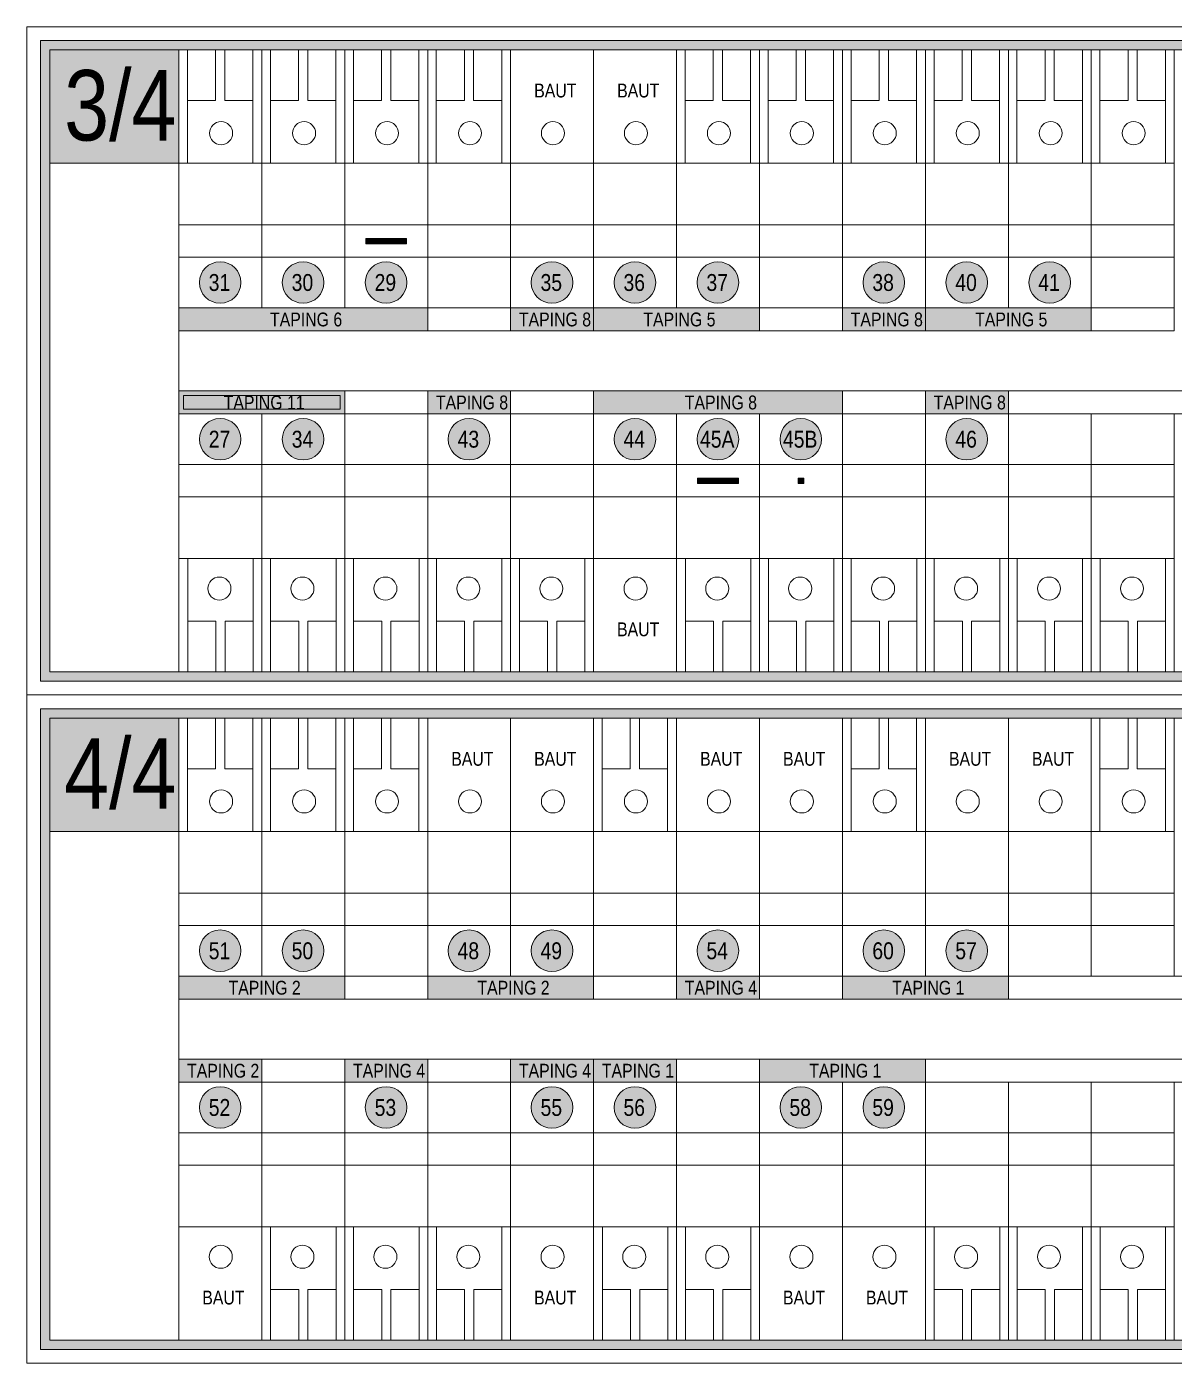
# Model space of a CAD drawing. Extents: x 23087 to 27677, y -101596 to -16840.
# Drawn here: x 27272.6 to 27521.6, y -101596.4 to -101306.4 of the extents above; entities that cross this region are included whole.
import ezdxf
from ezdxf.enums import TextEntityAlignment as Align

# ---------------------------------------------------------------- set-up
doc = ezdxf.new("R2010")
doc.units = 0
doc.header["$LTSCALE"] = 25
doc.header["$MEASUREMENT"] = 0
doc.layers.get('0').update_dxf_attribs({"linetype": 'CONTINUOUS'})
doc.layers.add('frame', color=7, linetype='CONTINUOUS')
doc.layers.add('PENJEPIT', color=7, linetype='CONTINUOUS')
doc.styles.add('721CNBT-ROM', font='swissc.ttf')
doc.styles.add('STYLE1', font='ARIALN.TTF')
doc.styles.add('SWIS', font='swissc.ttf')

msp = doc.modelspace()

# ---------------------------------------------------------------- hatches: boundary and pattern name
at = {"lineweight": 5, "true_color": 0xfb9d05}
h = msp.add_hatch(color=30, dxfattribs=at)
h.paths.add_polyline_path([(27275.6, -101309.36), (27669.6, -101309.36), (27669.6, -101448.36), (27275.6, -101448.36)])
h.paths.add_polyline_path([(27277.6, -101311.36), (27667.6, -101311.36), (27667.6, -101446.36), (27277.6, -101446.36)], flags=16)
at = {"lineweight": 5, "true_color": 0x66ffff}
for points in [[(27305.6, -101311.36), (27277.6, -101311.36), (27277.6, -101335.96), (27305.6, -101335.96)], [(27341.6, -101390.36), (27305.6, -101390.36), (27305.6, -101385.36), (27341.6, -101385.36)]]:
    msp.add_hatch(color=131, dxfattribs=at).paths.add_polyline_path(points)
at = {"lineweight": 5, "true_color": 0xffffff}
for points in [[(27346.17, -101352.28), (27347.44, -101352.28), (27347.44, -101353.45), (27346.17, -101353.45)], [(27347.44, -101352.28), (27348.7, -101352.28), (27348.7, -101353.45), (27347.44, -101353.45)], [(27348.7, -101352.28), (27349.97, -101352.28), (27349.97, -101353.45), (27348.7, -101353.45)], [(27349.97, -101352.28), (27351.23, -101352.28), (27351.23, -101353.45), (27349.97, -101353.45)], [(27351.23, -101352.28), (27352.5, -101352.28), (27352.5, -101353.45), (27351.23, -101353.45)], [(27352.5, -101352.28), (27353.76, -101352.28), (27353.76, -101353.45), (27352.5, -101353.45)], [(27353.76, -101352.28), (27355.02, -101352.28), (27355.02, -101353.45), (27353.76, -101353.45)], [(27340.6, -101389.36), (27306.6, -101389.36), (27306.6, -101386.36), (27340.6, -101386.36)], [(27418.17, -101404.28), (27419.44, -101404.28), (27419.44, -101405.45), (27418.17, -101405.45)], [(27419.44, -101404.28), (27420.7, -101404.28), (27420.7, -101405.45), (27419.44, -101405.45)], [(27420.7, -101404.28), (27421.97, -101404.28), (27421.97, -101405.45), (27420.7, -101405.45)], [(27421.97, -101404.28), (27423.23, -101404.28), (27423.23, -101405.45), (27421.97, -101405.45)], [(27423.23, -101404.28), (27424.5, -101404.28), (27424.5, -101405.45), (27423.23, -101405.45)], [(27424.5, -101404.28), (27425.76, -101404.28), (27425.76, -101405.45), (27424.5, -101405.45)], [(27425.76, -101404.28), (27427.03, -101404.28), (27427.03, -101405.45), (27425.76, -101405.45)], [(27439.97, -101404.28), (27441.23, -101404.28), (27441.23, -101405.45), (27439.97, -101405.45)], [(27485.6, -101512.36), (27449.6, -101512.36), (27449.6, -101517.36), (27485.6, -101517.36)], [(27413.6, -101530.36), (27395.6, -101530.36), (27395.6, -101535.36), (27413.6, -101535.36)], [(27467.6, -101530.36), (27431.6, -101530.36), (27431.6, -101535.36), (27467.6, -101535.36)]]:
    msp.add_hatch(color=7, dxfattribs=at).paths.add_polyline_path(points)
at = {"lineweight": 5, "true_color": 0xccffcc}
h = msp.add_hatch(color=254, dxfattribs=at)
edge = h.paths.add_edge_path()
edge.add_arc((27314.57, -101361.86), 4.51, 0, 360)
h = msp.add_hatch(color=254, dxfattribs=at)
edge = h.paths.add_edge_path()
edge.add_arc((27332.57, -101361.86), 4.51, 0, 360)
h = msp.add_hatch(color=254, dxfattribs=at)
edge = h.paths.add_edge_path()
edge.add_arc((27350.57, -101361.86), 4.51, 0, 360)
at = {"lineweight": 5, "true_color": 0xff99cc}
h = msp.add_hatch(color=231, dxfattribs=at)
edge = h.paths.add_edge_path()
edge.add_arc((27386.57, -101361.86), 4.51, 0, 360)
h = msp.add_hatch(color=231, dxfattribs=at)
edge = h.paths.add_edge_path()
edge.add_arc((27404.57, -101361.86), 4.51, 0, 360)
at = {"lineweight": 5, "true_color": 0xccffcc}
h = msp.add_hatch(color=254, dxfattribs=at)
edge = h.paths.add_edge_path()
edge.add_arc((27422.57, -101361.86), 4.51, 0, 360)
h = msp.add_hatch(color=254, dxfattribs=at)
edge = h.paths.add_edge_path()
edge.add_arc((27458.57, -101361.86), 4.51, 0, 360)
h = msp.add_hatch(color=254, dxfattribs=at)
edge = h.paths.add_edge_path()
edge.add_arc((27476.57, -101361.86), 4.51, 0, 360)
h = msp.add_hatch(color=254, dxfattribs=at)
edge = h.paths.add_edge_path()
edge.add_arc((27494.57, -101361.86), 4.51, 0, 360)
at = {"lineweight": 5, "true_color": 0xff99cc}
msp.add_hatch(color=231, dxfattribs=at).paths.add_polyline_path([(27359.6, -101367.36), (27305.6, -101367.36), (27305.6, -101372.36), (27359.6, -101372.36)])
at = {"lineweight": 5, "true_color": 0xc0c0c0}
for points in [[(27395.6, -101367.36), (27377.6, -101367.36), (27377.6, -101372.36), (27395.6, -101372.36)], [(27467.6, -101367.36), (27449.6, -101367.36), (27449.6, -101372.36), (27467.6, -101372.36)], [(27377.6, -101385.36), (27359.6, -101385.36), (27359.6, -101390.36), (27377.6, -101390.36)], [(27449.6, -101385.36), (27395.6, -101385.36), (27395.6, -101390.36), (27449.6, -101390.36)], [(27485.6, -101385.36), (27467.6, -101385.36), (27467.6, -101390.36), (27485.6, -101390.36)]]:
    msp.add_hatch(color=9, dxfattribs=at).paths.add_polyline_path(points)
at = {"lineweight": 5, "true_color": 0xffff99}
for points in [[(27431.6, -101367.36), (27395.6, -101367.36), (27395.6, -101372.36), (27431.6, -101372.36)], [(27503.6, -101367.36), (27467.6, -101367.36), (27467.6, -101372.36), (27503.6, -101372.36)]]:
    msp.add_hatch(color=51, dxfattribs=at).paths.add_polyline_path(points)
at = {"lineweight": 5, "true_color": 0xccffcc}
h = msp.add_hatch(color=254, dxfattribs=at)
edge = h.paths.add_edge_path()
edge.add_arc((27314.57, -101395.86), 4.51, 0, 360)
at = {"lineweight": 5, "true_color": 0xffcc99}
h = msp.add_hatch(color=31, dxfattribs=at)
edge = h.paths.add_edge_path()
edge.add_arc((27332.57, -101395.86), 4.51, 0, 360)
at = {"lineweight": 5, "true_color": 0xff99cc}
h = msp.add_hatch(color=231, dxfattribs=at)
edge = h.paths.add_edge_path()
edge.add_arc((27368.57, -101395.86), 4.51, 0, 360)
h = msp.add_hatch(color=231, dxfattribs=at)
edge = h.paths.add_edge_path()
edge.add_arc((27404.57, -101395.86), 4.51, 0, 360)
at = {"lineweight": 5, "true_color": 0xccffcc}
h = msp.add_hatch(color=254, dxfattribs=at)
edge = h.paths.add_edge_path()
edge.add_arc((27422.57, -101395.86), 4.51, 0, 360)
h = msp.add_hatch(color=254, dxfattribs=at)
edge = h.paths.add_edge_path()
edge.add_arc((27440.57, -101395.86), 4.51, 0, 360)
at = {"lineweight": 5, "true_color": 0xff99cc}
h = msp.add_hatch(color=231, dxfattribs=at)
edge = h.paths.add_edge_path()
edge.add_arc((27476.57, -101395.86), 4.51, 0, 360)
at = {"lineweight": 5, "true_color": 0xfb9d05}
h = msp.add_hatch(color=30, dxfattribs=at)
h.paths.add_polyline_path([(27275.6, -101454.36), (27569.6, -101454.36), (27569.6, -101593.36), (27275.6, -101593.36)])
h.paths.add_polyline_path([(27277.6, -101456.36), (27567.6, -101456.36), (27567.6, -101591.36), (27277.6, -101591.36)], flags=16)
at = {"lineweight": 5, "true_color": 0xb4ff00}
for points in [[(27305.6, -101456.36), (27277.6, -101456.36), (27277.6, -101480.96), (27305.6, -101480.96)], [(27431.6, -101512.36), (27413.6, -101512.36), (27413.6, -101517.36), (27431.6, -101517.36)], [(27359.6, -101530.36), (27341.6, -101530.36), (27341.6, -101535.36), (27359.6, -101535.36)], [(27395.6, -101530.36), (27377.6, -101530.36), (27377.6, -101535.36), (27395.6, -101535.36)]]:
    msp.add_hatch(color=60, dxfattribs=at).paths.add_polyline_path(points)
at = {"lineweight": 5, "true_color": 0xfb9d05}
h = msp.add_hatch(color=30, dxfattribs=at)
edge = h.paths.add_edge_path()
edge.add_arc((27314.57, -101506.86), 4.51, 0, 360)
at = {"lineweight": 5, "true_color": 0xb4ff00}
h = msp.add_hatch(color=60, dxfattribs=at)
edge = h.paths.add_edge_path()
edge.add_arc((27332.57, -101506.86), 4.51, 0, 360)
at = {"lineweight": 5, "true_color": 0xff99cc}
h = msp.add_hatch(color=231, dxfattribs=at)
edge = h.paths.add_edge_path()
edge.add_arc((27368.57, -101506.86), 4.51, 0, 360)
h = msp.add_hatch(color=231, dxfattribs=at)
edge = h.paths.add_edge_path()
edge.add_arc((27386.57, -101506.86), 4.51, 0, 360)
h = msp.add_hatch(color=231, dxfattribs=at)
edge = h.paths.add_edge_path()
edge.add_arc((27422.57, -101506.86), 4.51, 0, 360)
at = {"lineweight": 5, "true_color": 0xccffcc}
h = msp.add_hatch(color=254, dxfattribs=at)
edge = h.paths.add_edge_path()
edge.add_arc((27458.57, -101506.86), 4.51, 0, 360)
at = {"lineweight": 5, "true_color": 0xff99cc}
h = msp.add_hatch(color=231, dxfattribs=at)
edge = h.paths.add_edge_path()
edge.add_arc((27476.57, -101506.86), 4.51, 0, 360)
at = {"lineweight": 5, "true_color": 0xccffcc}
for points in [[(27341.6, -101512.36), (27305.6, -101512.36), (27305.6, -101517.36), (27341.6, -101517.36)], [(27395.6, -101512.36), (27359.6, -101512.36), (27359.6, -101517.36), (27395.6, -101517.36)], [(27323.6, -101530.36), (27305.6, -101530.36), (27305.6, -101535.36), (27323.6, -101535.36)]]:
    msp.add_hatch(color=254, dxfattribs=at).paths.add_polyline_path(points)
at = {"lineweight": 5, "true_color": 0xff99cc}
h = msp.add_hatch(color=231, dxfattribs=at)
edge = h.paths.add_edge_path()
edge.add_arc((27314.57, -101540.86), 4.51, 0, 360)
h = msp.add_hatch(color=231, dxfattribs=at)
edge = h.paths.add_edge_path()
edge.add_arc((27350.57, -101540.86), 4.51, 0, 360)
h = msp.add_hatch(color=231, dxfattribs=at)
edge = h.paths.add_edge_path()
edge.add_arc((27386.57, -101540.86), 4.51, 0, 360)
h = msp.add_hatch(color=231, dxfattribs=at)
edge = h.paths.add_edge_path()
edge.add_arc((27404.57, -101540.86), 4.51, 0, 360)
h = msp.add_hatch(color=231, dxfattribs=at)
edge = h.paths.add_edge_path()
edge.add_arc((27440.57, -101540.86), 4.51, 0, 360)
h = msp.add_hatch(color=231, dxfattribs=at)
edge = h.paths.add_edge_path()
edge.add_arc((27458.57, -101540.86), 4.51, 0, 360)

# ---------------------------------------------------------------- linework, layer by layer
at = {"lineweight": 5}
for points in [[(27272.6, -101306.36), (27672.6, -101306.36), (27672.6, -101451.36), (27272.6, -101451.36)], [(27275.6, -101309.36), (27669.6, -101309.36), (27669.6, -101448.36), (27275.6, -101448.36)], [(27277.6, -101311.36), (27667.6, -101311.36), (27667.6, -101446.36), (27277.6, -101446.36)], [(27305.6, -101311.36), (27277.6, -101311.36), (27277.6, -101446.36), (27305.6, -101446.36)], [(27305.6, -101335.96), (27323.6, -101335.96), (27323.6, -101349.36), (27305.6, -101349.36)], [(27323.6, -101335.96), (27341.6, -101335.96), (27341.6, -101349.36), (27323.6, -101349.36)], [(27341.6, -101335.96), (27359.6, -101335.96), (27359.6, -101349.36), (27341.6, -101349.36)], [(27359.6, -101335.96), (27377.6, -101335.96), (27377.6, -101349.36), (27359.6, -101349.36)], [(27377.6, -101335.96), (27395.6, -101335.96), (27395.6, -101349.36), (27377.6, -101349.36)], [(27395.6, -101335.96), (27413.6, -101335.96), (27413.6, -101349.36), (27395.6, -101349.36)], [(27413.6, -101335.96), (27431.6, -101335.96), (27431.6, -101349.36), (27413.6, -101349.36)], [(27431.6, -101335.96), (27449.6, -101335.96), (27449.6, -101349.36), (27431.6, -101349.36)], [(27449.6, -101335.96), (27467.6, -101335.96), (27467.6, -101349.36), (27449.6, -101349.36)], [(27467.6, -101335.96), (27485.6, -101335.96), (27485.6, -101349.36), (27467.6, -101349.36)], [(27485.6, -101335.96), (27503.6, -101335.96), (27503.6, -101349.36), (27485.6, -101349.36)], [(27503.6, -101335.96), (27521.6, -101335.96), (27521.6, -101349.36), (27503.6, -101349.36)], [(27346.17, -101352.28), (27347.44, -101352.28), (27347.44, -101353.45), (27346.17, -101353.45)], [(27347.44, -101352.28), (27348.7, -101352.28), (27348.7, -101353.45), (27347.44, -101353.45)], [(27348.7, -101352.28), (27349.97, -101352.28), (27349.97, -101353.45), (27348.7, -101353.45)], [(27349.97, -101352.28), (27351.23, -101352.28), (27351.23, -101353.45), (27349.97, -101353.45)], [(27351.23, -101352.28), (27352.5, -101352.28), (27352.5, -101353.45), (27351.23, -101353.45)], [(27352.5, -101352.28), (27353.76, -101352.28), (27353.76, -101353.45), (27352.5, -101353.45)], [(27353.76, -101352.28), (27355.02, -101352.28), (27355.02, -101353.45), (27353.76, -101353.45)], [(27305.6, -101367.36), (27323.6, -101367.36), (27323.6, -101356.36), (27305.6, -101356.36)], [(27323.6, -101367.36), (27341.6, -101367.36), (27341.6, -101356.36), (27323.6, -101356.36)], [(27341.6, -101367.36), (27359.6, -101367.36), (27359.6, -101356.36), (27341.6, -101356.36)], [(27359.6, -101367.36), (27377.6, -101367.36), (27377.6, -101356.36), (27359.6, -101356.36)], [(27377.6, -101367.36), (27395.6, -101367.36), (27395.6, -101356.36), (27377.6, -101356.36)], [(27395.6, -101367.36), (27413.6, -101367.36), (27413.6, -101356.36), (27395.6, -101356.36)], [(27413.6, -101367.36), (27431.6, -101367.36), (27431.6, -101356.36), (27413.6, -101356.36)], [(27431.6, -101367.36), (27449.6, -101367.36), (27449.6, -101356.36), (27431.6, -101356.36)], [(27449.6, -101367.36), (27467.6, -101367.36), (27467.6, -101356.36), (27449.6, -101356.36)], [(27467.6, -101367.36), (27485.6, -101367.36), (27485.6, -101356.36), (27467.6, -101356.36)], [(27485.6, -101367.36), (27503.6, -101367.36), (27503.6, -101356.36), (27485.6, -101356.36)], [(27503.6, -101367.36), (27521.6, -101367.36), (27521.6, -101356.36), (27503.6, -101356.36)], [(27359.6, -101367.36), (27305.6, -101367.36), (27305.6, -101372.36), (27359.6, -101372.36)], [(27377.6, -101372.36), (27359.6, -101372.36), (27359.6, -101367.36), (27377.6, -101367.36)], [(27395.6, -101367.36), (27377.6, -101367.36), (27377.6, -101372.36), (27395.6, -101372.36)], [(27431.6, -101367.36), (27395.6, -101367.36), (27395.6, -101372.36), (27431.6, -101372.36)], [(27449.6, -101372.36), (27431.6, -101372.36), (27431.6, -101367.36), (27449.6, -101367.36)], [(27467.6, -101367.36), (27449.6, -101367.36), (27449.6, -101372.36), (27467.6, -101372.36)], [(27503.6, -101367.36), (27467.6, -101367.36), (27467.6, -101372.36), (27503.6, -101372.36)], [(27521.6, -101372.36), (27503.6, -101372.36), (27503.6, -101367.36), (27521.6, -101367.36)], [(27341.6, -101390.36), (27305.6, -101390.36), (27305.6, -101385.36), (27341.6, -101385.36)], [(27340.6, -101389.36), (27306.6, -101389.36), (27306.6, -101386.36), (27340.6, -101386.36)], [(27359.6, -101385.36), (27341.6, -101385.36), (27341.6, -101390.36), (27359.6, -101390.36)], [(27377.6, -101385.36), (27359.6, -101385.36), (27359.6, -101390.36), (27377.6, -101390.36)], [(27395.6, -101385.36), (27377.6, -101385.36), (27377.6, -101390.36), (27395.6, -101390.36)], [(27449.6, -101385.36), (27395.6, -101385.36), (27395.6, -101390.36), (27449.6, -101390.36)], [(27467.6, -101385.36), (27449.6, -101385.36), (27449.6, -101390.36), (27467.6, -101390.36)], [(27485.6, -101385.36), (27467.6, -101385.36), (27467.6, -101390.36), (27485.6, -101390.36)], [(27485.6, -101385.36), (27665.6, -101385.36), (27665.6, -101390.36), (27485.6, -101390.36)], [(27323.6, -101390.36), (27305.6, -101390.36), (27305.6, -101401.36), (27323.6, -101401.36)], [(27341.6, -101390.36), (27323.6, -101390.36), (27323.6, -101401.36), (27341.6, -101401.36)], [(27359.6, -101390.36), (27341.6, -101390.36), (27341.6, -101401.36), (27359.6, -101401.36)], [(27377.6, -101390.36), (27359.6, -101390.36), (27359.6, -101401.36), (27377.6, -101401.36)], [(27395.6, -101390.36), (27377.6, -101390.36), (27377.6, -101401.36), (27395.6, -101401.36)], [(27413.6, -101390.36), (27395.6, -101390.36), (27395.6, -101401.36), (27413.6, -101401.36)], [(27431.6, -101390.36), (27413.6, -101390.36), (27413.6, -101401.36), (27431.6, -101401.36)], [(27449.6, -101390.36), (27431.6, -101390.36), (27431.6, -101401.36), (27449.6, -101401.36)], [(27467.6, -101390.36), (27449.6, -101390.36), (27449.6, -101401.36), (27467.6, -101401.36)], [(27485.6, -101390.36), (27467.6, -101390.36), (27467.6, -101401.36), (27485.6, -101401.36)], [(27503.6, -101390.36), (27485.6, -101390.36), (27485.6, -101401.36), (27503.6, -101401.36)], [(27521.6, -101390.36), (27503.6, -101390.36), (27503.6, -101401.36), (27521.6, -101401.36)], [(27418.17, -101404.28), (27419.44, -101404.28), (27419.44, -101405.45), (27418.17, -101405.45)], [(27419.44, -101404.28), (27420.7, -101404.28), (27420.7, -101405.45), (27419.44, -101405.45)], [(27420.7, -101404.28), (27421.97, -101404.28), (27421.97, -101405.45), (27420.7, -101405.45)], [(27421.97, -101404.28), (27423.23, -101404.28), (27423.23, -101405.45), (27421.97, -101405.45)], [(27423.23, -101404.28), (27424.5, -101404.28), (27424.5, -101405.45), (27423.23, -101405.45)], [(27424.5, -101404.28), (27425.76, -101404.28), (27425.76, -101405.45), (27424.5, -101405.45)], [(27425.76, -101404.28), (27427.03, -101404.28), (27427.03, -101405.45), (27425.76, -101405.45)], [(27439.97, -101404.28), (27441.23, -101404.28), (27441.23, -101405.45), (27439.97, -101405.45)], [(27323.6, -101421.76), (27305.6, -101421.76), (27305.6, -101408.36), (27323.6, -101408.36)], [(27341.6, -101421.76), (27323.6, -101421.76), (27323.6, -101408.36), (27341.6, -101408.36)], [(27359.6, -101421.76), (27341.6, -101421.76), (27341.6, -101408.36), (27359.6, -101408.36)], [(27377.6, -101421.76), (27359.6, -101421.76), (27359.6, -101408.36), (27377.6, -101408.36)], [(27395.6, -101421.76), (27377.6, -101421.76), (27377.6, -101408.36), (27395.6, -101408.36)], [(27413.6, -101421.76), (27395.6, -101421.76), (27395.6, -101408.36), (27413.6, -101408.36)], [(27431.6, -101421.76), (27413.6, -101421.76), (27413.6, -101408.36), (27431.6, -101408.36)], [(27449.6, -101421.76), (27431.6, -101421.76), (27431.6, -101408.36), (27449.6, -101408.36)], [(27467.6, -101421.76), (27449.6, -101421.76), (27449.6, -101408.36), (27467.6, -101408.36)], [(27485.6, -101421.76), (27467.6, -101421.76), (27467.6, -101408.36), (27485.6, -101408.36)], [(27503.6, -101421.76), (27485.6, -101421.76), (27485.6, -101408.36), (27503.6, -101408.36)], [(27521.6, -101421.76), (27503.6, -101421.76), (27503.6, -101408.36), (27521.6, -101408.36)], [(27272.6, -101451.36), (27572.6, -101451.36), (27572.6, -101596.36), (27272.6, -101596.36)], [(27275.6, -101454.36), (27569.6, -101454.36), (27569.6, -101593.36), (27275.6, -101593.36)], [(27277.6, -101456.36), (27567.6, -101456.36), (27567.6, -101591.36), (27277.6, -101591.36)], [(27305.6, -101456.36), (27277.6, -101456.36), (27277.6, -101591.36), (27305.6, -101591.36)], [(27305.6, -101480.96), (27323.6, -101480.96), (27323.6, -101494.36), (27305.6, -101494.36)], [(27323.6, -101480.96), (27341.6, -101480.96), (27341.6, -101494.36), (27323.6, -101494.36)], [(27341.6, -101480.96), (27359.6, -101480.96), (27359.6, -101494.36), (27341.6, -101494.36)], [(27359.6, -101480.96), (27377.6, -101480.96), (27377.6, -101494.36), (27359.6, -101494.36)], [(27377.6, -101480.96), (27395.6, -101480.96), (27395.6, -101494.36), (27377.6, -101494.36)], [(27395.6, -101480.96), (27413.6, -101480.96), (27413.6, -101494.36), (27395.6, -101494.36)], [(27413.6, -101480.96), (27431.6, -101480.96), (27431.6, -101494.36), (27413.6, -101494.36)], [(27431.6, -101480.96), (27449.6, -101480.96), (27449.6, -101494.36), (27431.6, -101494.36)], [(27449.6, -101480.96), (27467.6, -101480.96), (27467.6, -101494.36), (27449.6, -101494.36)], [(27467.6, -101480.96), (27485.6, -101480.96), (27485.6, -101494.36), (27467.6, -101494.36)], [(27485.6, -101480.96), (27503.6, -101480.96), (27503.6, -101494.36), (27485.6, -101494.36)], [(27503.6, -101480.96), (27521.6, -101480.96), (27521.6, -101494.36), (27503.6, -101494.36)], [(27305.6, -101512.36), (27323.6, -101512.36), (27323.6, -101501.36), (27305.6, -101501.36)], [(27323.6, -101512.36), (27341.6, -101512.36), (27341.6, -101501.36), (27323.6, -101501.36)], [(27341.6, -101512.36), (27359.6, -101512.36), (27359.6, -101501.36), (27341.6, -101501.36)], [(27359.6, -101512.36), (27377.6, -101512.36), (27377.6, -101501.36), (27359.6, -101501.36)], [(27377.6, -101512.36), (27395.6, -101512.36), (27395.6, -101501.36), (27377.6, -101501.36)], [(27395.6, -101512.36), (27413.6, -101512.36), (27413.6, -101501.36), (27395.6, -101501.36)], [(27413.6, -101512.36), (27431.6, -101512.36), (27431.6, -101501.36), (27413.6, -101501.36)], [(27431.6, -101512.36), (27449.6, -101512.36), (27449.6, -101501.36), (27431.6, -101501.36)], [(27449.6, -101512.36), (27467.6, -101512.36), (27467.6, -101501.36), (27449.6, -101501.36)], [(27467.6, -101512.36), (27485.6, -101512.36), (27485.6, -101501.36), (27467.6, -101501.36)], [(27485.6, -101512.36), (27503.6, -101512.36), (27503.6, -101501.36), (27485.6, -101501.36)], [(27503.6, -101512.36), (27521.6, -101512.36), (27521.6, -101501.36), (27503.6, -101501.36)], [(27341.6, -101512.36), (27305.6, -101512.36), (27305.6, -101517.36), (27341.6, -101517.36)], [(27359.6, -101517.36), (27341.6, -101517.36), (27341.6, -101512.36), (27359.6, -101512.36)], [(27395.6, -101512.36), (27359.6, -101512.36), (27359.6, -101517.36), (27395.6, -101517.36)], [(27413.6, -101517.36), (27395.6, -101517.36), (27395.6, -101512.36), (27413.6, -101512.36)], [(27431.6, -101512.36), (27413.6, -101512.36), (27413.6, -101517.36), (27431.6, -101517.36)], [(27449.6, -101517.36), (27431.6, -101517.36), (27431.6, -101512.36), (27449.6, -101512.36)], [(27485.6, -101512.36), (27449.6, -101512.36), (27449.6, -101517.36), (27485.6, -101517.36)], [(27557.6, -101512.36), (27485.6, -101512.36), (27485.6, -101517.36), (27557.6, -101517.36)], [(27323.6, -101530.36), (27305.6, -101530.36), (27305.6, -101535.36), (27323.6, -101535.36)], [(27341.6, -101530.36), (27323.6, -101530.36), (27323.6, -101535.36), (27341.6, -101535.36)], [(27359.6, -101530.36), (27341.6, -101530.36), (27341.6, -101535.36), (27359.6, -101535.36)], [(27377.6, -101530.36), (27359.6, -101530.36), (27359.6, -101535.36), (27377.6, -101535.36)], [(27395.6, -101530.36), (27377.6, -101530.36), (27377.6, -101535.36), (27395.6, -101535.36)], [(27413.6, -101530.36), (27395.6, -101530.36), (27395.6, -101535.36), (27413.6, -101535.36)], [(27431.6, -101530.36), (27413.6, -101530.36), (27413.6, -101535.36), (27431.6, -101535.36)], [(27467.6, -101530.36), (27431.6, -101530.36), (27431.6, -101535.36), (27467.6, -101535.36)], [(27557.6, -101535.36), (27467.6, -101535.36), (27467.6, -101530.36), (27557.6, -101530.36)], [(27323.6, -101535.36), (27305.6, -101535.36), (27305.6, -101546.36), (27323.6, -101546.36)], [(27341.6, -101535.36), (27323.6, -101535.36), (27323.6, -101546.36), (27341.6, -101546.36)], [(27359.6, -101535.36), (27341.6, -101535.36), (27341.6, -101546.36), (27359.6, -101546.36)], [(27377.6, -101535.36), (27359.6, -101535.36), (27359.6, -101546.36), (27377.6, -101546.36)], [(27395.6, -101535.36), (27377.6, -101535.36), (27377.6, -101546.36), (27395.6, -101546.36)], [(27413.6, -101535.36), (27395.6, -101535.36), (27395.6, -101546.36), (27413.6, -101546.36)], [(27431.6, -101535.36), (27413.6, -101535.36), (27413.6, -101546.36), (27431.6, -101546.36)], [(27449.6, -101535.36), (27431.6, -101535.36), (27431.6, -101546.36), (27449.6, -101546.36)], [(27467.6, -101535.36), (27449.6, -101535.36), (27449.6, -101546.36), (27467.6, -101546.36)], [(27485.6, -101535.36), (27467.6, -101535.36), (27467.6, -101546.36), (27485.6, -101546.36)], [(27503.6, -101535.36), (27485.6, -101535.36), (27485.6, -101546.36), (27503.6, -101546.36)], [(27521.6, -101535.36), (27503.6, -101535.36), (27503.6, -101546.36), (27521.6, -101546.36)], [(27323.6, -101566.76), (27305.6, -101566.76), (27305.6, -101553.36), (27323.6, -101553.36)], [(27341.6, -101566.76), (27323.6, -101566.76), (27323.6, -101553.36), (27341.6, -101553.36)], [(27359.6, -101566.76), (27341.6, -101566.76), (27341.6, -101553.36), (27359.6, -101553.36)], [(27377.6, -101566.76), (27359.6, -101566.76), (27359.6, -101553.36), (27377.6, -101553.36)], [(27395.6, -101566.76), (27377.6, -101566.76), (27377.6, -101553.36), (27395.6, -101553.36)], [(27413.6, -101566.76), (27395.6, -101566.76), (27395.6, -101553.36), (27413.6, -101553.36)], [(27431.6, -101566.76), (27413.6, -101566.76), (27413.6, -101553.36), (27431.6, -101553.36)], [(27449.6, -101566.76), (27431.6, -101566.76), (27431.6, -101553.36), (27449.6, -101553.36)], [(27467.6, -101566.76), (27449.6, -101566.76), (27449.6, -101553.36), (27467.6, -101553.36)], [(27485.6, -101566.76), (27467.6, -101566.76), (27467.6, -101553.36), (27485.6, -101553.36)], [(27503.6, -101566.76), (27485.6, -101566.76), (27485.6, -101553.36), (27503.6, -101553.36)], [(27521.6, -101566.76), (27503.6, -101566.76), (27503.6, -101553.36), (27521.6, -101553.36)]]:
    msp.add_lwpolyline(points, close=True, dxfattribs=at)
at = {"color": 0, "linetype": 'ByBlock', "lineweight": 5}
for points in [[(27305.6, -101356.36), (27323.6, -101356.36), (27323.6, -101349.36), (27305.6, -101349.36)], [(27323.6, -101356.36), (27341.6, -101356.36), (27341.6, -101349.36), (27323.6, -101349.36)], [(27341.6, -101356.36), (27359.6, -101356.36), (27359.6, -101349.36), (27341.6, -101349.36)], [(27359.6, -101356.36), (27377.6, -101356.36), (27377.6, -101349.36), (27359.6, -101349.36)], [(27377.6, -101356.36), (27395.6, -101356.36), (27395.6, -101349.36), (27377.6, -101349.36)], [(27395.6, -101356.36), (27413.6, -101356.36), (27413.6, -101349.36), (27395.6, -101349.36)], [(27413.6, -101356.36), (27431.6, -101356.36), (27431.6, -101349.36), (27413.6, -101349.36)], [(27431.6, -101356.36), (27449.6, -101356.36), (27449.6, -101349.36), (27431.6, -101349.36)], [(27449.6, -101356.36), (27467.6, -101356.36), (27467.6, -101349.36), (27449.6, -101349.36)], [(27467.6, -101356.36), (27485.6, -101356.36), (27485.6, -101349.36), (27467.6, -101349.36)], [(27485.6, -101356.36), (27503.6, -101356.36), (27503.6, -101349.36), (27485.6, -101349.36)], [(27503.6, -101356.36), (27521.6, -101356.36), (27521.6, -101349.36), (27503.6, -101349.36)], [(27323.6, -101401.36), (27305.6, -101401.36), (27305.6, -101408.36), (27323.6, -101408.36)], [(27341.6, -101401.36), (27323.6, -101401.36), (27323.6, -101408.36), (27341.6, -101408.36)], [(27359.6, -101401.36), (27341.6, -101401.36), (27341.6, -101408.36), (27359.6, -101408.36)], [(27377.6, -101401.36), (27359.6, -101401.36), (27359.6, -101408.36), (27377.6, -101408.36)], [(27395.6, -101401.36), (27377.6, -101401.36), (27377.6, -101408.36), (27395.6, -101408.36)], [(27413.6, -101401.36), (27395.6, -101401.36), (27395.6, -101408.36), (27413.6, -101408.36)], [(27431.6, -101401.36), (27413.6, -101401.36), (27413.6, -101408.36), (27431.6, -101408.36)], [(27449.6, -101401.36), (27431.6, -101401.36), (27431.6, -101408.36), (27449.6, -101408.36)], [(27467.6, -101401.36), (27449.6, -101401.36), (27449.6, -101408.36), (27467.6, -101408.36)], [(27485.6, -101401.36), (27467.6, -101401.36), (27467.6, -101408.36), (27485.6, -101408.36)], [(27503.6, -101401.36), (27485.6, -101401.36), (27485.6, -101408.36), (27503.6, -101408.36)], [(27521.6, -101401.36), (27503.6, -101401.36), (27503.6, -101408.36), (27521.6, -101408.36)], [(27305.6, -101501.36), (27323.6, -101501.36), (27323.6, -101494.36), (27305.6, -101494.36)], [(27323.6, -101501.36), (27341.6, -101501.36), (27341.6, -101494.36), (27323.6, -101494.36)], [(27341.6, -101501.36), (27359.6, -101501.36), (27359.6, -101494.36), (27341.6, -101494.36)], [(27359.6, -101501.36), (27377.6, -101501.36), (27377.6, -101494.36), (27359.6, -101494.36)], [(27377.6, -101501.36), (27395.6, -101501.36), (27395.6, -101494.36), (27377.6, -101494.36)], [(27395.6, -101501.36), (27413.6, -101501.36), (27413.6, -101494.36), (27395.6, -101494.36)], [(27413.6, -101501.36), (27431.6, -101501.36), (27431.6, -101494.36), (27413.6, -101494.36)], [(27431.6, -101501.36), (27449.6, -101501.36), (27449.6, -101494.36), (27431.6, -101494.36)], [(27449.6, -101501.36), (27467.6, -101501.36), (27467.6, -101494.36), (27449.6, -101494.36)], [(27467.6, -101501.36), (27485.6, -101501.36), (27485.6, -101494.36), (27467.6, -101494.36)], [(27485.6, -101501.36), (27503.6, -101501.36), (27503.6, -101494.36), (27485.6, -101494.36)], [(27503.6, -101501.36), (27521.6, -101501.36), (27521.6, -101494.36), (27503.6, -101494.36)], [(27323.6, -101546.36), (27305.6, -101546.36), (27305.6, -101553.36), (27323.6, -101553.36)], [(27341.6, -101546.36), (27323.6, -101546.36), (27323.6, -101553.36), (27341.6, -101553.36)], [(27359.6, -101546.36), (27341.6, -101546.36), (27341.6, -101553.36), (27359.6, -101553.36)], [(27377.6, -101546.36), (27359.6, -101546.36), (27359.6, -101553.36), (27377.6, -101553.36)], [(27395.6, -101546.36), (27377.6, -101546.36), (27377.6, -101553.36), (27395.6, -101553.36)], [(27413.6, -101546.36), (27395.6, -101546.36), (27395.6, -101553.36), (27413.6, -101553.36)], [(27431.6, -101546.36), (27413.6, -101546.36), (27413.6, -101553.36), (27431.6, -101553.36)], [(27449.6, -101546.36), (27431.6, -101546.36), (27431.6, -101553.36), (27449.6, -101553.36)], [(27467.6, -101546.36), (27449.6, -101546.36), (27449.6, -101553.36), (27467.6, -101553.36)], [(27485.6, -101546.36), (27467.6, -101546.36), (27467.6, -101553.36), (27485.6, -101553.36)], [(27503.6, -101546.36), (27485.6, -101546.36), (27485.6, -101553.36), (27503.6, -101553.36)], [(27521.6, -101546.36), (27503.6, -101546.36), (27503.6, -101553.36), (27521.6, -101553.36)]]:
    msp.add_lwpolyline(points, close=True, dxfattribs=at)
at = {"color": 160, "lineweight": 5}
for centre in [(27332.78, -101329.46), (27368.78, -101329.46), (27386.78, -101329.46), (27404.78, -101329.46), (27440.78, -101329.46), (27476.78, -101329.46), (27512.78, -101329.46), (27314.42, -101428.26), (27350.42, -101428.26), (27386.42, -101428.26), (27404.7, -101428.26), (27422.42, -101428.26), (27458.42, -101428.26), (27494.42, -101428.26), (27332.78, -101474.46), (27368.78, -101474.46), (27386.78, -101474.46), (27404.78, -101474.46), (27422.78, -101474.46), (27440.78, -101474.46), (27476.78, -101474.46), (27494.78, -101474.46), (27512.78, -101474.46), (27314.71, -101573.26), (27350.42, -101573.26), (27386.7, -101573.26), (27422.42, -101573.26), (27440.7, -101573.26), (27458.7, -101573.26), (27494.42, -101573.26)]:
    msp.add_circle(centre, 2.5, dxfattribs=at)
at = {"lineweight": 5}
for centre in [(27314.57, -101361.86), (27332.57, -101361.86), (27350.57, -101361.86), (27386.57, -101361.86), (27404.57, -101361.86), (27422.57, -101361.86), (27458.57, -101361.86), (27476.57, -101361.86), (27494.57, -101361.86), (27314.57, -101395.86), (27332.57, -101395.86), (27368.57, -101395.86), (27404.57, -101395.86), (27422.57, -101395.86), (27440.57, -101395.86), (27476.57, -101395.86), (27314.57, -101506.86), (27332.57, -101506.86), (27368.57, -101506.86), (27386.57, -101506.86), (27422.57, -101506.86), (27458.57, -101506.86), (27476.57, -101506.86), (27314.57, -101540.86), (27350.57, -101540.86), (27386.57, -101540.86), (27404.57, -101540.86), (27440.57, -101540.86), (27458.57, -101540.86)]:
    msp.add_circle(centre, 4.51, dxfattribs=at)
at = {"layer": 'frame', "lineweight": 5}
for points in [[(27305.6, -101311.36), (27277.6, -101311.36), (27277.6, -101335.96), (27305.6, -101335.96)], [(27305.6, -101311.36), (27277.6, -101311.36), (27277.6, -101335.96), (27305.6, -101335.96)], [(27305.6, -101311.36), (27277.6, -101311.36), (27277.6, -101335.96), (27305.6, -101335.96)], [(27305.6, -101311.36), (27277.6, -101311.36), (27277.6, -101335.96), (27305.6, -101335.96)], [(27305.6, -101311.36), (27277.6, -101311.36), (27277.6, -101335.96), (27305.6, -101335.96)], [(27305.6, -101311.36), (27277.6, -101311.36), (27277.6, -101335.96), (27305.6, -101335.96)], [(27305.6, -101311.36), (27277.6, -101311.36), (27277.6, -101335.96), (27305.6, -101335.96)], [(27305.6, -101311.36), (27277.6, -101311.36), (27277.6, -101335.96), (27305.6, -101335.96)], [(27305.6, -101311.36), (27277.6, -101311.36), (27277.6, -101335.96), (27305.6, -101335.96)], [(27305.6, -101456.36), (27277.6, -101456.36), (27277.6, -101480.96), (27305.6, -101480.96)], [(27305.6, -101456.36), (27277.6, -101456.36), (27277.6, -101480.96), (27305.6, -101480.96)], [(27305.6, -101456.36), (27277.6, -101456.36), (27277.6, -101480.96), (27305.6, -101480.96)], [(27305.6, -101456.36), (27277.6, -101456.36), (27277.6, -101480.96), (27305.6, -101480.96)], [(27305.6, -101456.36), (27277.6, -101456.36), (27277.6, -101480.96), (27305.6, -101480.96)], [(27305.6, -101456.36), (27277.6, -101456.36), (27277.6, -101480.96), (27305.6, -101480.96)], [(27305.6, -101456.36), (27277.6, -101456.36), (27277.6, -101480.96), (27305.6, -101480.96)], [(27305.6, -101456.36), (27277.6, -101456.36), (27277.6, -101480.96), (27305.6, -101480.96)], [(27305.6, -101456.36), (27277.6, -101456.36), (27277.6, -101480.96), (27305.6, -101480.96)], [(27305.6, -101456.36), (27277.6, -101456.36), (27277.6, -101480.96), (27305.6, -101480.96)]]:
    msp.add_lwpolyline(points, close=True, dxfattribs=at)
at = {"layer": 'PENJEPIT', "color": 160, "lineweight": 5}
for p, q in [((27313.57, -101322.36), (27313.57, -101311.36)), ((27315.57, -101322.36), (27315.57, -101311.36)), ((27331.57, -101322.36), (27331.57, -101311.36)), ((27333.57, -101322.36), (27333.57, -101311.36)), ((27349.57, -101322.36), (27349.57, -101311.36)), ((27351.57, -101322.36), (27351.57, -101311.36)), ((27367.57, -101322.36), (27367.57, -101311.36)), ((27369.57, -101322.36), (27369.57, -101311.36)), ((27421.57, -101322.36), (27421.57, -101311.36)), ((27423.57, -101322.36), (27423.57, -101311.36)), ((27439.57, -101322.36), (27439.57, -101311.36)), ((27441.57, -101322.36), (27441.57, -101311.36)), ((27457.57, -101322.36), (27457.57, -101311.36)), ((27459.57, -101322.36), (27459.57, -101311.36)), ((27475.57, -101322.36), (27475.57, -101311.36)), ((27477.57, -101322.36), (27477.57, -101311.36)), ((27493.57, -101322.36), (27493.57, -101311.36)), ((27495.57, -101322.36), (27495.57, -101311.36)), ((27511.57, -101322.36), (27511.57, -101311.36)), ((27513.57, -101322.36), (27513.57, -101311.36)), ((27307.47, -101322.36), (27313.57, -101322.36)), ((27315.57, -101322.36), (27321.67, -101322.36)), ((27325.47, -101322.36), (27331.57, -101322.36)), ((27333.57, -101322.36), (27339.67, -101322.36)), ((27343.47, -101322.36), (27349.57, -101322.36)), ((27351.57, -101322.36), (27357.67, -101322.36)), ((27361.47, -101322.36), (27367.57, -101322.36)), ((27369.57, -101322.36), (27375.67, -101322.36)), ((27415.47, -101322.36), (27421.57, -101322.36)), ((27423.57, -101322.36), (27429.67, -101322.36)), ((27433.47, -101322.36), (27439.57, -101322.36)), ((27441.57, -101322.36), (27447.67, -101322.36)), ((27451.47, -101322.36), (27457.57, -101322.36)), ((27459.57, -101322.36), (27465.67, -101322.36)), ((27469.47, -101322.36), (27475.57, -101322.36)), ((27477.57, -101322.36), (27483.67, -101322.36)), ((27487.47, -101322.36), (27493.57, -101322.36)), ((27495.57, -101322.36), (27501.67, -101322.36)), ((27505.47, -101322.36), (27511.57, -101322.36)), ((27513.57, -101322.36), (27519.67, -101322.36)), ((27313.62, -101435.36), (27307.52, -101435.36)), ((27313.62, -101435.36), (27313.62, -101446.36)), ((27315.62, -101435.36), (27315.62, -101446.36)), ((27321.72, -101435.36), (27315.62, -101435.36)), ((27331.62, -101435.36), (27325.52, -101435.36)), ((27331.62, -101435.36), (27331.62, -101446.36)), ((27333.62, -101435.36), (27333.62, -101446.36)), ((27339.72, -101435.36), (27333.62, -101435.36)), ((27349.62, -101435.36), (27343.52, -101435.36)), ((27349.62, -101435.36), (27349.62, -101446.36)), ((27351.62, -101435.36), (27351.62, -101446.36)), ((27357.72, -101435.36), (27351.62, -101435.36)), ((27367.62, -101435.36), (27361.52, -101435.36)), ((27367.62, -101435.36), (27367.62, -101446.36)), ((27369.62, -101435.36), (27369.62, -101446.36)), ((27375.72, -101435.36), (27369.62, -101435.36)), ((27385.62, -101435.36), (27379.52, -101435.36)), ((27385.62, -101435.36), (27385.62, -101446.36)), ((27387.62, -101435.36), (27387.62, -101446.36)), ((27393.72, -101435.36), (27387.62, -101435.36)), ((27421.62, -101435.36), (27415.52, -101435.36)), ((27421.62, -101435.36), (27421.62, -101446.36)), ((27423.62, -101435.36), (27423.62, -101446.36)), ((27429.72, -101435.36), (27423.62, -101435.36)), ((27439.62, -101435.36), (27433.52, -101435.36)), ((27439.62, -101435.36), (27439.62, -101446.36)), ((27441.62, -101435.36), (27441.62, -101446.36)), ((27447.72, -101435.36), (27441.62, -101435.36)), ((27457.62, -101435.36), (27451.52, -101435.36)), ((27457.62, -101435.36), (27457.62, -101446.36)), ((27459.62, -101435.36), (27459.62, -101446.36)), ((27465.72, -101435.36), (27459.62, -101435.36)), ((27475.62, -101435.36), (27469.52, -101435.36)), ((27475.62, -101435.36), (27475.62, -101446.36)), ((27477.62, -101435.36), (27477.62, -101446.36)), ((27483.72, -101435.36), (27477.62, -101435.36)), ((27493.62, -101435.36), (27487.52, -101435.36)), ((27493.62, -101435.36), (27493.62, -101446.36)), ((27495.62, -101435.36), (27495.62, -101446.36)), ((27501.72, -101435.36), (27495.62, -101435.36)), ((27511.62, -101435.36), (27505.52, -101435.36)), ((27511.62, -101435.36), (27511.62, -101446.36)), ((27513.62, -101435.36), (27513.62, -101446.36)), ((27519.72, -101435.36), (27513.62, -101435.36)), ((27313.57, -101467.36), (27313.57, -101456.36)), ((27315.57, -101467.36), (27315.57, -101456.36)), ((27331.57, -101467.36), (27331.57, -101456.36)), ((27333.57, -101467.36), (27333.57, -101456.36)), ((27349.57, -101467.36), (27349.57, -101456.36)), ((27351.57, -101467.36), (27351.57, -101456.36)), ((27403.57, -101467.36), (27403.57, -101456.36)), ((27405.57, -101467.36), (27405.57, -101456.36)), ((27457.57, -101467.36), (27457.57, -101456.36)), ((27459.57, -101467.36), (27459.57, -101456.36)), ((27511.57, -101467.36), (27511.57, -101456.36)), ((27513.57, -101467.36), (27513.57, -101456.36)), ((27307.47, -101467.36), (27313.57, -101467.36)), ((27315.57, -101467.36), (27321.67, -101467.36)), ((27325.47, -101467.36), (27331.57, -101467.36)), ((27333.57, -101467.36), (27339.67, -101467.36)), ((27343.47, -101467.36), (27349.57, -101467.36)), ((27351.57, -101467.36), (27357.67, -101467.36)), ((27397.47, -101467.36), (27403.57, -101467.36)), ((27405.57, -101467.36), (27411.67, -101467.36)), ((27451.47, -101467.36), (27457.57, -101467.36)), ((27459.57, -101467.36), (27465.67, -101467.36)), ((27505.47, -101467.36), (27511.57, -101467.36)), ((27513.57, -101467.36), (27519.67, -101467.36)), ((27331.62, -101580.36), (27325.52, -101580.36)), ((27331.62, -101580.36), (27331.62, -101591.36)), ((27333.62, -101580.36), (27333.62, -101591.36)), ((27339.72, -101580.36), (27333.62, -101580.36)), ((27349.62, -101580.36), (27343.52, -101580.36)), ((27349.62, -101580.36), (27349.62, -101591.36)), ((27351.62, -101580.36), (27351.62, -101591.36)), ((27357.72, -101580.36), (27351.62, -101580.36)), ((27367.62, -101580.36), (27361.52, -101580.36)), ((27367.62, -101580.36), (27367.62, -101591.36)), ((27369.62, -101580.36), (27369.62, -101591.36)), ((27375.72, -101580.36), (27369.62, -101580.36)), ((27403.62, -101580.36), (27397.52, -101580.36)), ((27403.62, -101580.36), (27403.62, -101591.36)), ((27405.62, -101580.36), (27405.62, -101591.36)), ((27411.72, -101580.36), (27405.62, -101580.36)), ((27421.62, -101580.36), (27415.52, -101580.36)), ((27421.62, -101580.36), (27421.62, -101591.36)), ((27423.62, -101580.36), (27423.62, -101591.36)), ((27429.72, -101580.36), (27423.62, -101580.36)), ((27475.62, -101580.36), (27469.52, -101580.36)), ((27475.62, -101580.36), (27475.62, -101591.36)), ((27477.62, -101580.36), (27477.62, -101591.36)), ((27483.72, -101580.36), (27477.62, -101580.36)), ((27493.62, -101580.36), (27487.52, -101580.36)), ((27493.62, -101580.36), (27493.62, -101591.36)), ((27495.62, -101580.36), (27495.62, -101591.36)), ((27501.72, -101580.36), (27495.62, -101580.36)), ((27511.62, -101580.36), (27505.52, -101580.36)), ((27511.62, -101580.36), (27511.62, -101591.36)), ((27513.62, -101580.36), (27513.62, -101591.36)), ((27519.72, -101580.36), (27513.62, -101580.36))]:
    msp.add_line(p, q, dxfattribs=at)
at = {"layer": 'PENJEPIT', "color": 0, "linetype": 'ByBlock', "lineweight": 5}
for points in [[(27305.6, -101335.96), (27323.6, -101335.96), (27323.6, -101311.36), (27305.6, -101311.36)], [(27323.6, -101335.96), (27341.6, -101335.96), (27341.6, -101311.36), (27323.6, -101311.36)], [(27341.6, -101335.96), (27359.6, -101335.96), (27359.6, -101311.36), (27341.6, -101311.36)], [(27359.6, -101335.96), (27377.6, -101335.96), (27377.6, -101311.36), (27359.6, -101311.36)], [(27377.6, -101335.96), (27395.6, -101335.96), (27395.6, -101311.36), (27377.6, -101311.36)], [(27395.6, -101335.96), (27413.6, -101335.96), (27413.6, -101311.36), (27395.6, -101311.36)], [(27413.6, -101335.96), (27431.6, -101335.96), (27431.6, -101311.36), (27413.6, -101311.36)], [(27431.6, -101335.96), (27449.6, -101335.96), (27449.6, -101311.36), (27431.6, -101311.36)], [(27449.6, -101335.96), (27467.6, -101335.96), (27467.6, -101311.36), (27449.6, -101311.36)], [(27467.6, -101335.96), (27485.6, -101335.96), (27485.6, -101311.36), (27467.6, -101311.36)], [(27485.6, -101335.96), (27503.6, -101335.96), (27503.6, -101311.36), (27485.6, -101311.36)], [(27503.6, -101335.96), (27521.6, -101335.96), (27521.6, -101311.36), (27503.6, -101311.36)], [(27323.6, -101421.76), (27305.6, -101421.76), (27305.6, -101446.36), (27323.6, -101446.36)], [(27341.6, -101421.76), (27323.6, -101421.76), (27323.6, -101446.36), (27341.6, -101446.36)], [(27359.6, -101421.76), (27341.6, -101421.76), (27341.6, -101446.36), (27359.6, -101446.36)], [(27377.6, -101421.76), (27359.6, -101421.76), (27359.6, -101446.36), (27377.6, -101446.36)], [(27395.6, -101421.76), (27377.6, -101421.76), (27377.6, -101446.36), (27395.6, -101446.36)], [(27413.6, -101421.76), (27395.6, -101421.76), (27395.6, -101446.36), (27413.6, -101446.36)], [(27431.6, -101421.76), (27413.6, -101421.76), (27413.6, -101446.36), (27431.6, -101446.36)], [(27449.6, -101421.76), (27431.6, -101421.76), (27431.6, -101446.36), (27449.6, -101446.36)], [(27467.6, -101421.76), (27449.6, -101421.76), (27449.6, -101446.36), (27467.6, -101446.36)], [(27485.6, -101421.76), (27467.6, -101421.76), (27467.6, -101446.36), (27485.6, -101446.36)], [(27503.6, -101421.76), (27485.6, -101421.76), (27485.6, -101446.36), (27503.6, -101446.36)], [(27521.6, -101421.76), (27503.6, -101421.76), (27503.6, -101446.36), (27521.6, -101446.36)], [(27305.6, -101480.96), (27323.6, -101480.96), (27323.6, -101456.36), (27305.6, -101456.36)], [(27323.6, -101480.96), (27341.6, -101480.96), (27341.6, -101456.36), (27323.6, -101456.36)], [(27341.6, -101480.96), (27359.6, -101480.96), (27359.6, -101456.36), (27341.6, -101456.36)], [(27359.6, -101480.96), (27377.6, -101480.96), (27377.6, -101456.36), (27359.6, -101456.36)], [(27377.6, -101480.96), (27395.6, -101480.96), (27395.6, -101456.36), (27377.6, -101456.36)], [(27395.6, -101480.96), (27413.6, -101480.96), (27413.6, -101456.36), (27395.6, -101456.36)], [(27413.6, -101480.96), (27431.6, -101480.96), (27431.6, -101456.36), (27413.6, -101456.36)], [(27431.6, -101480.96), (27449.6, -101480.96), (27449.6, -101456.36), (27431.6, -101456.36)], [(27449.6, -101480.96), (27467.6, -101480.96), (27467.6, -101456.36), (27449.6, -101456.36)], [(27467.6, -101480.96), (27485.6, -101480.96), (27485.6, -101456.36), (27467.6, -101456.36)], [(27485.6, -101480.96), (27503.6, -101480.96), (27503.6, -101456.36), (27485.6, -101456.36)], [(27503.6, -101480.96), (27521.6, -101480.96), (27521.6, -101456.36), (27503.6, -101456.36)], [(27323.6, -101566.76), (27305.6, -101566.76), (27305.6, -101591.36), (27323.6, -101591.36)], [(27341.6, -101566.76), (27323.6, -101566.76), (27323.6, -101591.36), (27341.6, -101591.36)], [(27359.6, -101566.76), (27341.6, -101566.76), (27341.6, -101591.36), (27359.6, -101591.36)], [(27377.6, -101566.76), (27359.6, -101566.76), (27359.6, -101591.36), (27377.6, -101591.36)], [(27395.6, -101566.76), (27377.6, -101566.76), (27377.6, -101591.36), (27395.6, -101591.36)], [(27413.6, -101566.76), (27395.6, -101566.76), (27395.6, -101591.36), (27413.6, -101591.36)], [(27431.6, -101566.76), (27413.6, -101566.76), (27413.6, -101591.36), (27431.6, -101591.36)], [(27449.6, -101566.76), (27431.6, -101566.76), (27431.6, -101591.36), (27449.6, -101591.36)], [(27467.6, -101566.76), (27449.6, -101566.76), (27449.6, -101591.36), (27467.6, -101591.36)], [(27485.6, -101566.76), (27467.6, -101566.76), (27467.6, -101591.36), (27485.6, -101591.36)], [(27503.6, -101566.76), (27485.6, -101566.76), (27485.6, -101591.36), (27503.6, -101591.36)], [(27521.6, -101566.76), (27503.6, -101566.76), (27503.6, -101591.36), (27521.6, -101591.36)]]:
    msp.add_lwpolyline(points, close=True, dxfattribs=at)
at = {"layer": 'PENJEPIT', "color": 160, "lineweight": 5}
for points in [[(27307.47, -101335.96), (27321.67, -101335.96), (27321.67, -101311.36), (27307.47, -101311.36)], [(27325.47, -101335.96), (27339.67, -101335.96), (27339.67, -101311.36), (27325.47, -101311.36)], [(27343.47, -101335.96), (27357.67, -101335.96), (27357.67, -101311.36), (27343.47, -101311.36)], [(27361.47, -101335.96), (27375.67, -101335.96), (27375.67, -101311.36), (27361.47, -101311.36)], [(27415.47, -101335.96), (27429.67, -101335.96), (27429.67, -101311.36), (27415.47, -101311.36)], [(27433.47, -101335.96), (27447.67, -101335.96), (27447.67, -101311.36), (27433.47, -101311.36)], [(27451.47, -101335.96), (27465.67, -101335.96), (27465.67, -101311.36), (27451.47, -101311.36)], [(27469.47, -101335.96), (27483.67, -101335.96), (27483.67, -101311.36), (27469.47, -101311.36)], [(27487.47, -101335.96), (27501.67, -101335.96), (27501.67, -101311.36), (27487.47, -101311.36)], [(27505.47, -101335.96), (27519.67, -101335.96), (27519.67, -101311.36), (27505.47, -101311.36)], [(27321.72, -101421.76), (27307.52, -101421.76), (27307.52, -101446.36), (27321.72, -101446.36)], [(27339.72, -101421.76), (27325.52, -101421.76), (27325.52, -101446.36), (27339.72, -101446.36)], [(27357.72, -101421.76), (27343.52, -101421.76), (27343.52, -101446.36), (27357.72, -101446.36)], [(27375.72, -101421.76), (27361.52, -101421.76), (27361.52, -101446.36), (27375.72, -101446.36)], [(27393.72, -101421.76), (27379.52, -101421.76), (27379.52, -101446.36), (27393.72, -101446.36)], [(27429.72, -101421.76), (27415.52, -101421.76), (27415.52, -101446.36), (27429.72, -101446.36)], [(27447.72, -101421.76), (27433.52, -101421.76), (27433.52, -101446.36), (27447.72, -101446.36)], [(27465.72, -101421.76), (27451.52, -101421.76), (27451.52, -101446.36), (27465.72, -101446.36)], [(27483.72, -101421.76), (27469.52, -101421.76), (27469.52, -101446.36), (27483.72, -101446.36)], [(27501.72, -101421.76), (27487.52, -101421.76), (27487.52, -101446.36), (27501.72, -101446.36)], [(27519.72, -101421.76), (27505.52, -101421.76), (27505.52, -101446.36), (27519.72, -101446.36)], [(27307.47, -101480.96), (27321.67, -101480.96), (27321.67, -101456.36), (27307.47, -101456.36)], [(27325.47, -101480.96), (27339.67, -101480.96), (27339.67, -101456.36), (27325.47, -101456.36)], [(27343.47, -101480.96), (27357.67, -101480.96), (27357.67, -101456.36), (27343.47, -101456.36)], [(27397.47, -101480.96), (27411.67, -101480.96), (27411.67, -101456.36), (27397.47, -101456.36)], [(27451.47, -101480.96), (27465.67, -101480.96), (27465.67, -101456.36), (27451.47, -101456.36)], [(27505.47, -101480.96), (27519.67, -101480.96), (27519.67, -101456.36), (27505.47, -101456.36)], [(27339.72, -101566.76), (27325.52, -101566.76), (27325.52, -101591.36), (27339.72, -101591.36)], [(27357.72, -101566.76), (27343.52, -101566.76), (27343.52, -101591.36), (27357.72, -101591.36)], [(27375.72, -101566.76), (27361.52, -101566.76), (27361.52, -101591.36), (27375.72, -101591.36)], [(27411.72, -101566.76), (27397.52, -101566.76), (27397.52, -101591.36), (27411.72, -101591.36)], [(27429.72, -101566.76), (27415.52, -101566.76), (27415.52, -101591.36), (27429.72, -101591.36)], [(27483.72, -101566.76), (27469.52, -101566.76), (27469.52, -101591.36), (27483.72, -101591.36)], [(27501.72, -101566.76), (27487.52, -101566.76), (27487.52, -101591.36), (27501.72, -101591.36)], [(27519.72, -101566.76), (27505.52, -101566.76), (27505.52, -101591.36), (27519.72, -101591.36)]]:
    msp.add_lwpolyline(points, close=True, dxfattribs=at)
for centre in [(27314.78, -101329.46), (27350.78, -101329.46), (27422.78, -101329.46), (27458.78, -101329.46), (27494.78, -101329.46), (27332.42, -101428.26), (27368.42, -101428.26), (27440.42, -101428.26), (27476.42, -101428.26), (27512.42, -101428.26), (27314.78, -101474.46), (27350.78, -101474.46), (27458.78, -101474.46), (27332.42, -101573.26), (27368.42, -101573.26), (27404.42, -101573.26), (27476.42, -101573.26), (27512.42, -101573.26)]:
    msp.add_circle(centre, 2.5, dxfattribs=at)

# ---------------------------------------------------------------- texts
at = {"lineweight": 5, "style": 'SWIS'}
for s, height, p in [('BAUT', 3, (27382.71, -101320.21)), ('BAUT', 3, (27400.71, -101320.21)), ('1', 0.787, (27346.54, -101352.86)), ('2', 0.787, (27347.81, -101352.86)), ('3', 0.787, (27349.07, -101352.86)), ('4', 0.787, (27350.34, -101352.86)), ('6', 0.787, (27351.6, -101352.86)), ('7', 0.787, (27352.87, -101352.86)), ('8', 0.787, (27354.13, -101352.86)), ('TAPING 6', 3, (27325.39, -101369.88)), ('TAPING 8', 3, (27379.39, -101369.88)), ('TAPING 5', 3, (27406.39, -101369.88)), ('TAPING 8', 3, (27451.39, -101369.88)), ('TAPING 5', 3, (27478.39, -101369.88)), ('TAPING 11', 3, (27315.33, -101387.89)), ('TAPING 8', 3, (27361.39, -101387.89)), ('TAPING 8', 3, (27415.39, -101387.89)), ('TAPING 8', 3, (27469.39, -101387.89)), ('1', 0.787, (27418.55, -101404.86)), ('2', 0.787, (27419.81, -101404.86)), ('3', 0.787, (27421.08, -101404.86)), ('4', 0.787, (27422.34, -101404.86)), ('6', 0.787, (27423.6, -101404.86)), ('7', 0.787, (27424.87, -101404.86)), ('8', 0.787, (27426.13, -101404.86)), ('5', 0.787, (27440.34, -101404.86)), ('BAUT', 3, (27400.69, -101437.11)), ('BAUT', 3, (27364.71, -101465.21)), ('BAUT', 3, (27382.71, -101465.21)), ('BAUT', 3, (27418.71, -101465.21)), ('BAUT', 3, (27436.71, -101465.21)), ('BAUT', 3, (27472.71, -101465.21)), ('BAUT', 3, (27490.71, -101465.21)), ('TAPING 2', 3, (27316.39, -101514.88)), ('TAPING 2', 3, (27370.39, -101514.88)), ('TAPING 4', 3, (27415.39, -101514.88)), ('TAPING 1', 3, (27460.39, -101514.88)), ('TAPING 2', 3, (27307.39, -101532.89)), ('TAPING 4', 3, (27343.39, -101532.89)), ('TAPING 4', 3, (27379.39, -101532.89)), ('TAPING 1', 3, (27397.39, -101532.89)), ('TAPING 1', 3, (27442.39, -101532.89)), ('BAUT', 3, (27310.69, -101582.11)), ('BAUT', 3, (27382.69, -101582.11)), ('BAUT', 3, (27436.69, -101582.11)), ('BAUT', 3, (27454.69, -101582.11))]:
    msp.add_text(s, height=height, dxfattribs=at).set_placement(p, align=Align.MIDDLE_LEFT)
at = {"color": 0, "lineweight": 5, "style": '721CNBT-ROM'}
for s, p in [('31', (27314.42, -101361.86)), ('30', (27332.42, -101361.86)), ('29', (27350.42, -101361.86)), ('35', (27386.42, -101361.86)), ('36', (27404.42, -101361.86)), ('37', (27422.42, -101361.86)), ('38', (27458.42, -101361.86)), ('40', (27476.42, -101361.86)), ('41', (27494.42, -101361.86)), ('27', (27314.43, -101395.86)), ('34', (27332.43, -101395.86)), ('43', (27368.43, -101395.86)), ('44', (27404.43, -101395.86)), ('45A', (27422.43, -101395.86)), ('45B', (27440.42, -101395.86)), ('46', (27476.43, -101395.86)), ('51', (27314.42, -101506.86)), ('50', (27332.42, -101506.86)), ('48', (27368.42, -101506.86)), ('49', (27386.42, -101506.86)), ('54', (27422.42, -101506.86)), ('60', (27458.42, -101506.86)), ('57', (27476.42, -101506.86)), ('52', (27314.43, -101540.86)), ('53', (27350.43, -101540.86)), ('55', (27386.43, -101540.86)), ('56', (27404.42, -101540.86)), ('58', (27440.43, -101540.86)), ('59', (27458.42, -101540.86))]:
    msp.add_text(s, height=3.667, dxfattribs=at).set_placement(p, align=Align.MIDDLE_CENTER)
at = {"color": 1, "linetype": 'ByBlock', "lineweight": 5, "char_height": 15.2917, "attachment_point": 1, "style": 'STYLE1'}
for s, insert in [('{\\C256;3/4}^I', (27280.73, -101315.76)), ('{\\C256;4/4}^I', (27280.73, -101460.76))]:
    msp.add_mtext_dynamic_manual_height_columns(s, width=528.6832, gutter_width=1, heights=[0], dxfattribs=dict(at, insert=insert))

doc.saveas('drawing.dxf')
